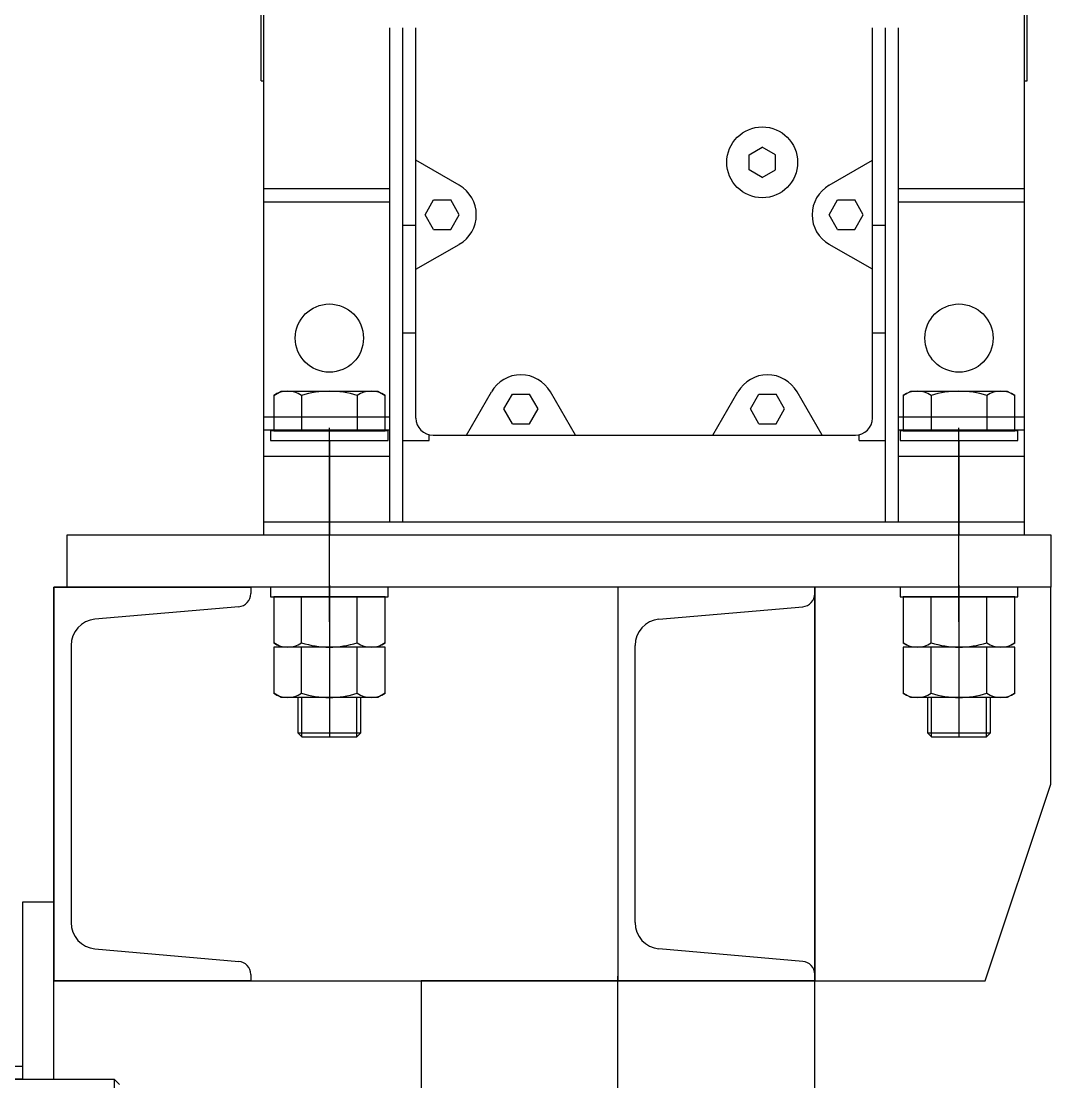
# Model space of a CAD drawing. Header units: millimetres. Extents: x 0 to 356400, y 0 to 68257.
# Drawn here: x 335611.3 to 336003.8, y 51396.1 to 51800.4 of the extents above; entities that cross this region are included whole.
import ezdxf

# ---------------------------------------------------------------- set-up
doc = ezdxf.new("R2010")
doc.units = ezdxf.units.MM
doc.header["$LTSCALE"] = 75
doc.layers.add('8', color=8, linetype='Continuous')
doc.styles.get("Standard").update_dxf_attribs({"font": 'arial.ttf'})

# ---------------------------------------------------------------- blocks, each defined once
blk = doc.blocks.new('G$CFADF2E56')
at = {"layer": '8'}
for p, q in [((1331.83, 21989.04, 0), (1331.83, 22033.5, 0)), ((1332.83, 21816, 0), (1332.83, 22033.5, 0)), ((1622.83, 21816, 0), (1622.83, 22033.5, 0)), ((1623.83, 21989.04, 0), (1623.83, 22033.5, 0)), ((1380.83, 21821, 0), (1380.83, 22009.29, 0)), ((1385.83, 21821, 0), (1385.83, 22009.29, 0)), ((1390.83, 21860.5, 0), (1390.83, 22009.29, 0)), ((1564.83, 21860.5, 0), (1564.83, 22009.29, 0)), ((1569.83, 21821, 0), (1569.83, 22009.29, 0)), ((1574.83, 21821, 0), (1574.83, 22009.29, 0)), ((1331.83, 21989.04, 0), (1332.83, 21989.04, 0)), ((1622.83, 21989.04, 0), (1623.83, 21989.04, 0)), ((1517.83, 21960.89, 0), (1522.83, 21963.77, 0)), ((1527.83, 21960.89, 0), (1522.83, 21963.77, 0)), ((1407.33, 21949.26, 0), (1390.83, 21958.78, 0)), ((1517.83, 21955.11, 0), (1517.83, 21960.89, 0)), ((1527.83, 21955.11, 0), (1527.83, 21960.89, 0)), ((1548.33, 21949.26, 0), (1564.83, 21958.78, 0)), ((1522.83, 21952.23, 0), (1517.83, 21955.11, 0)), ((1522.83, 21952.23, 0), (1527.83, 21955.11, 0)), ((1332.83, 21948, 0), (1380.83, 21948, 0)), ((1574.83, 21948, 0), (1622.83, 21948, 0)), ((1332.83, 21943, 0), (1380.83, 21943, 0)), ((1394.31, 21938, 0), (1397.57, 21943.65, 0)), ((1397.57, 21943.65, 0), (1404.1, 21943.65, 0)), ((1407.36, 21938, 0), (1404.1, 21943.65, 0)), ((1548.31, 21938, 0), (1551.57, 21943.65, 0)), ((1551.57, 21943.65, 0), (1558.1, 21943.65, 0)), ((1561.36, 21938, 0), (1558.1, 21943.65, 0)), ((1574.83, 21943, 0), (1622.83, 21943, 0)), ((1397.57, 21932.35, 0), (1394.31, 21938, 0)), ((1404.1, 21932.35, 0), (1407.36, 21938, 0)), ((1551.57, 21932.35, 0), (1548.31, 21938, 0)), ((1558.1, 21932.35, 0), (1561.36, 21938, 0)), ((1385.83, 21934, 0), (1390.83, 21934, 0)), ((1564.83, 21934, 0), (1569.83, 21934, 0)), ((1397.57, 21932.35, 0), (1404.1, 21932.35, 0)), ((1551.57, 21932.35, 0), (1558.1, 21932.35, 0)), ((1390.83, 21917.22, 0), (1407.33, 21926.74, 0)), ((1564.83, 21917.22, 0), (1548.33, 21926.74, 0)), ((1385.83, 21893, 0), (1390.83, 21893, 0)), ((1564.83, 21893, 0), (1569.83, 21893, 0)), ((1336.59, 21869.16, 0), (1339.43, 21870.8, 0)), ((1336.59, 21869.16, 0), (1336.59, 21855.6, 0)), ((1339.43, 21870.8, 0), (1376.23, 21870.8, 0)), ((1347.21, 21869.16, 0), (1347.21, 21855.6, 0)), ((1368.46, 21869.16, 0), (1368.46, 21855.6, 0)), ((1376.23, 21870.8, 0), (1379.08, 21869.16, 0)), ((1379.08, 21855.6, 0), (1379.08, 21869.16, 0)), ((1410.05, 21854, 0), (1419.58, 21870.5, 0)), ((1424.31, 21864, 0), (1427.57, 21869.65, 0)), ((1427.57, 21869.65, 0), (1434.1, 21869.65, 0)), ((1437.36, 21864, 0), (1434.1, 21869.65, 0)), ((1451.62, 21854, 0), (1442.09, 21870.5, 0)), ((1504.05, 21854, 0), (1513.58, 21870.5, 0)), ((1518.31, 21864, 0), (1521.57, 21869.65, 0)), ((1521.57, 21869.65, 0), (1528.1, 21869.65, 0)), ((1531.36, 21864, 0), (1528.1, 21869.65, 0)), ((1545.62, 21854, 0), (1536.09, 21870.5, 0)), ((1576.59, 21869.16, 0), (1579.43, 21870.8, 0)), ((1576.59, 21869.16, 0), (1576.59, 21855.6, 0)), ((1579.43, 21870.8, 0), (1616.23, 21870.8, 0)), ((1587.21, 21869.16, 0), (1587.21, 21855.6, 0)), ((1608.46, 21869.16, 0), (1608.46, 21855.6, 0)), ((1616.23, 21870.8, 0), (1619.08, 21869.16, 0)), ((1619.08, 21855.6, 0), (1619.08, 21869.16, 0)), ((1332.83, 21861, 0), (1380.83, 21861, 0)), ((1427.57, 21858.35, 0), (1424.31, 21864, 0)), ((1434.1, 21858.35, 0), (1437.36, 21864, 0)), ((1521.57, 21858.35, 0), (1518.31, 21864, 0)), ((1528.1, 21858.35, 0), (1531.36, 21864, 0)), ((1574.83, 21861, 0), (1622.83, 21861, 0)), ((1357.83, 21791.22, 0), (1357.83, 21856.82, 0)), ((1427.57, 21858.35, 0), (1434.1, 21858.35, 0)), ((1521.57, 21858.35, 0), (1528.1, 21858.35, 0)), ((1597.83, 21791.22, 0), (1597.83, 21856.82, 0)), ((1332.83, 21856, 0), (1380.83, 21856, 0)), ((1380.23, 21855.6, 0), (1335.43, 21855.6, 0)), ((1335.43, 21855.6, 0), (1335.43, 21852, 0)), ((1336.59, 21855.6, 0), (1379.08, 21855.6, 0)), ((1380.23, 21852, 0), (1380.23, 21855.6, 0)), ((1395.83, 21852, 0), (1395.83, 21854.18, 0)), ((1397.33, 21854, 0), (1558.33, 21854, 0)), ((1559.83, 21852, 0), (1559.83, 21854.18, 0)), ((1574.83, 21856, 0), (1622.83, 21856, 0)), ((1620.23, 21855.6, 0), (1575.43, 21855.6, 0)), ((1575.43, 21855.6, 0), (1575.43, 21852, 0)), ((1576.59, 21855.6, 0), (1619.08, 21855.6, 0)), ((1620.23, 21852, 0), (1620.23, 21855.6, 0)), ((1335.43, 21852, 0), (1380.23, 21852, 0)), ((1357.83, 21852, 0), (1357.83, 21816, 0)), ((1357.83, 21782.88, 0), (1357.83, 21848.48, 0)), ((1385.83, 21852, 0), (1395.83, 21852, 0)), ((1559.83, 21852, 0), (1569.83, 21852, 0)), ((1575.43, 21852, 0), (1620.23, 21852, 0)), ((1597.83, 21852, 0), (1597.83, 21816, 0)), ((1597.83, 21782.88, 0), (1597.83, 21848.48, 0)), ((1332.83, 21846, 0), (1380.83, 21846, 0)), ((1574.83, 21846, 0), (1622.83, 21846, 0)), ((1332.83, 21821, 0), (1622.83, 21821, 0)), ((1257.83, 21816, 0), (1632.83, 21816, 0)), ((1257.83, 21796, 0), (1257.83, 21816, 0)), ((1332.83, 21816, 0), (1622.83, 21816, 0)), ((1632.83, 21816, 0), (1632.83, 21796, 0)), ((1542.83, 21796, 0), (1252.83, 21796, 0)), ((1252.83, 21796, 0), (1252.83, 21646, 0)), ((1252.83, 21796, 0), (1327.83, 21796, 0)), ((1252.83, 21646, 0), (1252.83, 21796, 0)), ((1632.83, 21796, 0), (1257.83, 21796, 0)), ((1327.83, 21796, 0), (1327.83, 21793.58, 0)), ((1380.23, 21796, 0), (1335.43, 21796, 0)), ((1335.43, 21796, 0), (1335.43, 21792.4, 0)), ((1357.83, 21796.8, 0), (1357.83, 21791.6, 0)), ((1380.23, 21792.4, 0), (1380.23, 21796, 0)), ((1542.83, 21796, 0), (1467.83, 21796, 0)), ((1467.83, 21796, 0), (1467.83, 21646, 0)), ((1542.83, 21796, 0), (1542.83, 21646, 0)), ((1632.83, 21796, 0), (1542.83, 21796, 0)), ((1542.83, 21646, 0), (1542.83, 21796, 0)), ((1542.83, 21793.58, 0), (1542.83, 21796, 0)), ((1620.23, 21796, 0), (1575.43, 21796, 0)), ((1575.43, 21796, 0), (1575.43, 21792.4, 0)), ((1597.83, 21796.8, 0), (1597.83, 21791.6, 0)), ((1620.23, 21792.4, 0), (1620.23, 21796, 0)), ((1632.83, 21721, 0), (1632.83, 21796, 0)), ((1335.43, 21792.4, 0), (1380.23, 21792.4, 0)), ((1379.08, 21792.4, 0), (1336.59, 21792.4, 0)), ((1336.59, 21792.4, 0), (1336.59, 21774.84, 0)), ((1347.21, 21774.84, 0), (1347.21, 21792.4, 0)), ((1357.83, 21793.2, 0), (1357.83, 21738.95, 0)), ((1368.46, 21774.84, 0), (1368.46, 21792.4, 0)), ((1379.08, 21774.84, 0), (1379.08, 21792.4, 0)), ((1575.43, 21792.4, 0), (1620.23, 21792.4, 0)), ((1619.08, 21792.4, 0), (1576.59, 21792.4, 0)), ((1576.59, 21792.4, 0), (1576.59, 21774.84, 0)), ((1587.21, 21774.84, 0), (1587.21, 21792.4, 0)), ((1597.83, 21793.2, 0), (1597.83, 21738.95, 0)), ((1608.46, 21774.84, 0), (1608.46, 21792.4, 0)), ((1619.08, 21774.84, 0), (1619.08, 21792.4, 0)), ((1323.27, 21788.6, 0), (1268.46, 21783.8, 0)), ((1483.46, 21783.8, 0), (1538.27, 21788.6, 0)), ((1259.33, 21773.84, 0), (1259.33, 21668.16, 0)), ((1339.43, 21773.2, 0), (1336.59, 21774.84, 0)), ((1379.08, 21773.2, 0), (1336.59, 21773.2, 0)), ((1336.59, 21773.2, 0), (1336.59, 21755.64, 0)), ((1376.23, 21773.2, 0), (1339.43, 21773.2, 0)), ((1347.21, 21755.64, 0), (1347.21, 21773.2, 0)), ((1368.46, 21755.64, 0), (1368.46, 21773.2, 0)), ((1379.08, 21774.84, 0), (1376.23, 21773.2, 0)), ((1379.08, 21755.64, 0), (1379.08, 21773.2, 0)), ((1474.33, 21668.16, 0), (1474.33, 21773.84, 0)), ((1579.43, 21773.2, 0), (1576.59, 21774.84, 0)), ((1576.59, 21773.2, 0), (1576.59, 21755.64, 0)), ((1619.08, 21773.2, 0), (1576.59, 21773.2, 0)), ((1616.23, 21773.2, 0), (1579.43, 21773.2, 0)), ((1587.21, 21755.64, 0), (1587.21, 21773.2, 0)), ((1608.46, 21755.64, 0), (1608.46, 21773.2, 0)), ((1619.08, 21774.84, 0), (1616.23, 21773.2, 0)), ((1619.08, 21755.64, 0), (1619.08, 21773.2, 0)), ((1339.43, 21754, 0), (1336.59, 21755.64, 0)), ((1379.08, 21755.64, 0), (1376.23, 21754, 0)), ((1579.43, 21754, 0), (1576.59, 21755.64, 0)), ((1619.08, 21755.64, 0), (1616.23, 21754, 0)), ((1376.23, 21754, 0), (1339.43, 21754, 0)), ((1345.83, 21754, 0), (1345.83, 21740.46, 0)), ((1347.35, 21738.95, 0), (1347.35, 21754, 0)), ((1368.32, 21738.95, 0), (1368.32, 21754, 0)), ((1369.83, 21740.46, 0), (1369.83, 21754, 0)), ((1616.23, 21754, 0), (1579.43, 21754, 0)), ((1585.83, 21754, 0), (1585.83, 21740.46, 0)), ((1587.35, 21738.95, 0), (1587.35, 21754, 0)), ((1608.32, 21738.95, 0), (1608.32, 21754, 0)), ((1609.83, 21740.46, 0), (1609.83, 21754, 0)), ((1345.83, 21740.46, 0), (1369.83, 21740.46, 0)), ((1345.83, 21740.46, 0), (1347.35, 21738.95, 0)), ((1368.32, 21738.95, 0), (1369.83, 21740.46, 0)), ((1585.83, 21740.46, 0), (1609.83, 21740.46, 0)), ((1585.83, 21740.46, 0), (1587.35, 21738.95, 0)), ((1608.32, 21738.95, 0), (1609.83, 21740.46, 0)), ((1347.35, 21738.95, 0), (1368.32, 21738.95, 0)), ((1587.35, 21738.95, 0), (1608.32, 21738.95, 0)), ((1607.83, 21646, 0), (1632.83, 21721, 0)), ((1252.83, 21676, 0), (1240.83, 21676, 0)), ((1240.83, 21676, 0), (1240.83, 21608.5, 0)), ((1252.83, 21608.5, 0), (1252.83, 21676, 0)), ((1268.46, 21658.2, 0), (1323.27, 21653.4, 0)), ((1538.27, 21653.4, 0), (1483.46, 21658.2, 0)), ((1327.83, 21648.42, 0), (1327.83, 21646, 0)), ((1467.83, 21263.66, 0), (1467.83, 21647.78, 0)), ((1542.83, 21646, 0), (1542.83, 21648.42, 0)), ((1252.83, 21646, 0), (1542.83, 21646, 0)), ((1327.83, 21646, 0), (1252.83, 21646, 0)), ((1392.83, 21646, 0), (1392.83, 21328, 0)), ((1542.83, 21646, 0), (1392.83, 21646, 0)), ((1467.83, 21646, 0), (1542.83, 21646, 0)), ((1542.83, 21646, 0), (1607.83, 21646, 0)), ((1542.83, 21328, 0), (1542.83, 21646, 0)), ((1230.33, 21613.5, 0), (1240.83, 21613.5, 0)), ((1240.83, 21613.5, 0), (1240.83, 21608.5, 0)), ((1059.83, 21608.5, 0), (1275.83, 21608.5, 0)), ((1240.83, 21608.5, 0), (1230.33, 21608.5, 0)), ((1240.83, 21608.5, 0), (1252.83, 21608.5, 0)), ((1275.83, 21608.5, 0), (1277.83, 21606.5, 0)), ((1275.83, 21608.5, 0), (1275.83, 21533.5, 0))]:
    blk.add_line(p, q, dxfattribs=at)
for centre, radius in [((1522.83, 21958, 0), 13.5), ((1357.83, 21891, 0), 13), ((1597.83, 21891, 0), 13)]:
    blk.add_circle(centre, radius, dxfattribs=at)
for centre, radius, start, end in [((1400.83, 21938, 0), 13, 300, 60), ((1554.83, 21938, 0), 13, 120, 240), ((1430.83, 21864, 0), 13, 30, 150), ((1524.83, 21864, 0), 13, 30, 150), ((1341.9, 21861.4, 0), 9.4, 55.591, 124.409), ((1357.83, 21833.92, 0), 36.8, 73.2199, 106.7801), ((1373.77, 21861.4, 0), 9.4, 55.591, 124.409), ((1581.9, 21861.4, 0), 9.4, 55.591, 124.409), ((1597.83, 21833.92, 0), 36.8, 73.2199, 106.7801), ((1613.77, 21861.4, 0), 9.4, 55.591, 124.409), ((1397.33, 21860.5, 0), 6.5, 180, 270), ((1558.33, 21860.5, 0), 6.5, 270, 0), ((1322.83, 21793.58, 0), 5, 275.0025, 0.0005), ((1537.83, 21793.58, 0), 5, 275.0025, 0.0005), ((1269.33, 21773.84, 0), 10, 95.0025, 180.0005), ((1484.33, 21773.84, 0), 10, 95.0025, 180.0005), ((1341.9, 21782.6, 0), 9.4, 235.591, 304.409), ((1358.09, 21810, 0), 36.8, 252.8014, 269.5998), ((1357.58, 21810, 0), 36.8, 270.4002, 287.1986), ((1373.77, 21782.6, 0), 9.4, 235.591, 304.409), ((1581.9, 21782.6, 0), 9.4, 235.591, 304.409), ((1598.09, 21810, 0), 36.8, 252.8014, 269.5998), ((1597.58, 21810, 0), 36.8, 270.4002, 287.1986), ((1613.77, 21782.6, 0), 9.4, 235.591, 304.409), ((1341.9, 21763.4, 0), 9.4, 235.591, 304.409), ((1358.09, 21790.8, 0), 36.8, 252.8014, 269.5998), ((1357.58, 21790.8, 0), 36.8, 270.4002, 287.1986), ((1373.77, 21763.4, 0), 9.4, 235.591, 304.409), ((1581.9, 21763.4, 0), 9.4, 235.591, 304.409), ((1598.09, 21790.8, 0), 36.8, 252.8014, 269.5998), ((1597.58, 21790.8, 0), 36.8, 270.4002, 287.1986), ((1613.77, 21763.4, 0), 9.4, 235.591, 304.409), ((1269.33, 21668.16, 0), 10, 179.9995, 264.9975), ((1484.33, 21668.16, 0), 10, 179.9995, 264.9975), ((1322.83, 21648.42, 0), 5, 359.9995, 84.9975), ((1537.83, 21648.42, 0), 5, 359.9995, 84.9975)]:
    blk.add_arc(centre, radius, start, end, dxfattribs=at)
at = {"layer": '8', "text_generation_flag": 4, "flags": 1}
for tag, p, rotation in [('NAME', (1084.5, 20324), 180), ('MATERIAL', (1084.5, 20321), 180), ('WEIGHT', (1084.5, 20320), 180), ('ENAME', (1084.5, 20323), 180), ('SPEC', (1084.5, 20322), 180), ('REMARK', (1084.5, 20317), 180), ('MAKER', (1084.5, 20318), 180), ('USER1', (1084.5, 20316), 180), ('PRICE', (1084.5, 20319), 180), ('USER2', (1084.5, 20315), 180), ('USER3', (1084.5, 20314), 180), ('USER4', (1084.5, 20313), 180), ('USER5', (1084.5, 20312), 180), ('QTY', (1084.5, 20311), 180), ('NAME', (525.5, 20272), 270), ('ENAME', (526.5, 20272), 270), ('SPEC', (527.5, 20272), 270), ('MATERIAL', (528.5, 20272), 270), ('WEIGHT', (529.5, 20272), 270), ('PRICE', (530.5, 20272), 270), ('MAKER', (531.5, 20272), 270), ('REMARK', (532.5, 20272), 270), ('USER1', (533.5, 20272), 270), ('USER2', (534.5, 20272), 270), ('USER3', (535.5, 20272), 270), ('USER4', (536.5, 20272), 270), ('USER5', (537.5, 20272), 270), ('QTY', (538.5, 20272), 270), ('ENAME', (504.83, 20248), 180), ('NAME', (504.83, 20249), 180), ('SPEC', (504.83, 20247), 180), ('MATERIAL', (504.83, 20246), 180), ('WEIGHT', (504.83, 20245), 180), ('MAKER', (504.83, 20243), 180), ('PRICE', (504.83, 20244), 180), ('REMARK', (504.83, 20242), 180), ('USER1', (504.83, 20241), 180), ('USER2', (504.83, 20240), 180), ('USER3', (504.83, 20239), 180), ('USER4', (504.83, 20238), 180), ('USER5', (504.83, 20237), 180), ('QTY', (504.83, 20236), 180), ('ENAME', (1084.5, 19423), 180), ('NAME', (1084.5, 19424), 180), ('MATERIAL', (1084.5, 19421), 180), ('WEIGHT', (1084.5, 19420), 180), ('PRICE', (1084.5, 19419), 180), ('SPEC', (1084.5, 19422), 180), ('REMARK', (1084.5, 19417), 180), ('MAKER', (1084.5, 19418), 180), ('USER1', (1084.5, 19416), 180), ('USER2', (1084.5, 19415), 180), ('USER3', (1084.5, 19414), 180), ('USER4', (1084.5, 19413), 180), ('USER5', (1084.5, 19412), 180), ('QTY', (1084.5, 19411), 180), ('NAME', (525.5, 19372), 270), ('ENAME', (526.5, 19372), 270), ('SPEC', (527.5, 19372), 270), ('MATERIAL', (528.5, 19372), 270), ('WEIGHT', (529.5, 19372), 270), ('PRICE', (530.5, 19372), 270), ('MAKER', (531.5, 19372), 270), ('REMARK', (532.5, 19372), 270), ('USER1', (533.5, 19372), 270), ('USER2', (534.5, 19372), 270), ('USER3', (535.5, 19372), 270), ('USER4', (536.5, 19372), 270), ('USER5', (537.5, 19372), 270), ('QTY', (538.5, 19372), 270), ('MATERIAL', (504.83, 19346), 180), ('ENAME', (504.83, 19348), 180), ('NAME', (504.83, 19349), 180), ('SPEC', (504.83, 19347), 180), ('REMARK', (504.83, 19342), 180), ('WEIGHT', (504.83, 19345), 180), ('MAKER', (504.83, 19343), 180), ('PRICE', (504.83, 19344), 180), ('USER4', (504.83, 19338), 180), ('USER1', (504.83, 19341), 180), ('USER2', (504.83, 19340), 180), ('USER3', (504.83, 19339), 180), ('USER5', (504.83, 19337), 180), ('QTY', (504.83, 19336), 180), ('MATERIAL', (1084.5, 18521), 180), ('ENAME', (1084.5, 18523), 180), ('NAME', (1084.5, 18524), 180), ('SPEC', (1084.5, 18522), 180), ('REMARK', (1084.5, 18517), 180), ('WEIGHT', (1084.5, 18520), 180), ('MAKER', (1084.5, 18518), 180), ('PRICE', (1084.5, 18519), 180), ('USER1', (1084.5, 18516), 180), ('USER2', (1084.5, 18515), 180), ('USER3', (1084.5, 18514), 180), ('USER4', (1084.5, 18513), 180), ('USER5', (1084.5, 18512), 180), ('QTY', (1084.5, 18511), 180), ('NAME', (525.5, 18472), 270), ('ENAME', (526.5, 18472), 270), ('SPEC', (527.5, 18472), 270), ('MATERIAL', (528.5, 18472), 270), ('WEIGHT', (529.5, 18472), 270), ('PRICE', (530.5, 18472), 270), ('MAKER', (531.5, 18472), 270), ('REMARK', (532.5, 18472), 270), ('USER1', (533.5, 18472), 270), ('USER2', (534.5, 18472), 270), ('USER3', (535.5, 18472), 270), ('USER4', (536.5, 18472), 270), ('USER5', (537.5, 18472), 270), ('QTY', (538.5, 18472), 270), ('ENAME', (504.83, 18448), 180), ('NAME', (504.83, 18449), 180), ('MATERIAL', (504.83, 18446), 180), ('WEIGHT', (504.83, 18445), 180), ('PRICE', (504.83, 18444), 180), ('SPEC', (504.83, 18447), 180), ('REMARK', (504.83, 18442), 180), ('MAKER', (504.83, 18443), 180), ('USER1', (504.83, 18441), 180), ('USER2', (504.83, 18440), 180), ('USER4', (504.83, 18438), 180), ('USER5', (504.83, 18437), 180), ('USER3', (504.83, 18439), 180), ('QTY', (504.83, 18436), 180), ('NAME', (1084.5, 17624), 180), ('MATERIAL', (1084.5, 17621), 180), ('WEIGHT', (1084.5, 17620), 180), ('ENAME', (1084.5, 17623), 180), ('PRICE', (1084.5, 17619), 180), ('SPEC', (1084.5, 17622), 180), ('REMARK', (1084.5, 17617), 180), ('MAKER', (1084.5, 17618), 180), ('USER1', (1084.5, 17616), 180), ('USER2', (1084.5, 17615), 180), ('USER3', (1084.5, 17614), 180), ('USER4', (1084.5, 17613), 180), ('USER5', (1084.5, 17612), 180), ('QTY', (1084.5, 17611), 180), ('NAME', (525.5, 17572), 270), ('ENAME', (526.5, 17572), 270), ('SPEC', (527.5, 17572), 270), ('MATERIAL', (528.5, 17572), 270), ('WEIGHT', (529.5, 17572), 270), ('PRICE', (530.5, 17572), 270), ('MAKER', (531.5, 17572), 270), ('REMARK', (532.5, 17572), 270), ('USER1', (533.5, 17572), 270), ('USER2', (534.5, 17572), 270), ('USER3', (535.5, 17572), 270), ('USER4', (536.5, 17572), 270), ('USER5', (537.5, 17572), 270), ('QTY', (538.5, 17572), 270), ('ENAME', (504.83, 17548), 180), ('NAME', (504.83, 17549), 180), ('SPEC', (504.83, 17547), 180), ('MATERIAL', (504.83, 17546), 180), ('WEIGHT', (504.83, 17545), 180), ('MAKER', (504.83, 17543), 180), ('PRICE', (504.83, 17544), 180), ('REMARK', (504.83, 17542), 180), ('USER1', (504.83, 17541), 180), ('USER2', (504.83, 17540), 180), ('USER3', (504.83, 17539), 180), ('USER4', (504.83, 17538), 180), ('USER5', (504.83, 17537), 180), ('QTY', (504.83, 17536), 180), ('ENAME', (1084.5, 16723), 180), ('NAME', (1084.5, 16724), 180), ('SPEC', (1084.5, 16722), 180), ('MATERIAL', (1084.5, 16721), 180), ('WEIGHT', (1084.5, 16720), 180), ('MAKER', (1084.5, 16718), 180), ('PRICE', (1084.5, 16719), 180), ('REMARK', (1084.5, 16717), 180), ('USER1', (1084.5, 16716), 180), ('USER2', (1084.5, 16715), 180), ('USER3', (1084.5, 16714), 180), ('USER4', (1084.5, 16713), 180), ('USER5', (1084.5, 16712), 180), ('QTY', (1084.5, 16711), 180), ('NAME', (525.5, 16672), 270), ('ENAME', (526.5, 16672), 270), ('SPEC', (527.5, 16672), 270), ('MATERIAL', (528.5, 16672), 270), ('WEIGHT', (529.5, 16672), 270), ('PRICE', (530.5, 16672), 270), ('MAKER', (531.5, 16672), 270), ('REMARK', (532.5, 16672), 270), ('USER1', (533.5, 16672), 270), ('USER2', (534.5, 16672), 270), ('USER3', (535.5, 16672), 270), ('USER4', (536.5, 16672), 270), ('USER5', (537.5, 16672), 270), ('QTY', (538.5, 16672), 270), ('NAME', (504.83, 16649), 180), ('MATERIAL', (504.83, 16646), 180), ('WEIGHT', (504.83, 16645), 180), ('ENAME', (504.83, 16648), 180), ('SPEC', (504.83, 16647), 180), ('REMARK', (504.83, 16642), 180), ('MAKER', (504.83, 16643), 180), ('USER1', (504.83, 16641), 180), ('PRICE', (504.83, 16644), 180), ('USER4', (504.83, 16638), 180), ('USER5', (504.83, 16637), 180), ('USER2', (504.83, 16640), 180), ('USER3', (504.83, 16639), 180), ('QTY', (504.83, 16636), 180), ('NAME', (1084.5, 15824), 180), ('MATERIAL', (1084.5, 15821), 180), ('WEIGHT', (1084.5, 15820), 180), ('ENAME', (1084.5, 15823), 180), ('SPEC', (1084.5, 15822), 180), ('REMARK', (1084.5, 15817), 180), ('MAKER', (1084.5, 15818), 180), ('USER1', (1084.5, 15816), 180), ('PRICE', (1084.5, 15819), 180), ('USER2', (1084.5, 15815), 180), ('USER3', (1084.5, 15814), 180), ('USER4', (1084.5, 15813), 180), ('USER5', (1084.5, 15812), 180), ('QTY', (1084.5, 15811), 180), ('NAME', (525.5, 15772), 270), ('ENAME', (526.5, 15772), 270), ('SPEC', (527.5, 15772), 270), ('MATERIAL', (528.5, 15772), 270), ('WEIGHT', (529.5, 15772), 270), ('PRICE', (530.5, 15772), 270), ('MAKER', (531.5, 15772), 270), ('REMARK', (532.5, 15772), 270), ('USER1', (533.5, 15772), 270), ('USER2', (534.5, 15772), 270), ('USER3', (535.5, 15772), 270), ('USER4', (536.5, 15772), 270), ('USER5', (537.5, 15772), 270), ('QTY', (538.5, 15772), 270), ('ENAME', (504.83, 15748), 180), ('NAME', (504.83, 15749), 180), ('MATERIAL', (504.83, 15746), 180), ('WEIGHT', (504.83, 15745), 180), ('PRICE', (504.83, 15744), 180), ('SPEC', (504.83, 15747), 180), ('REMARK', (504.83, 15742), 180), ('MAKER', (504.83, 15743), 180), ('USER1', (504.83, 15741), 180), ('USER2', (504.83, 15740), 180), ('USER3', (504.83, 15739), 180), ('USER4', (504.83, 15738), 180), ('USER5', (504.83, 15737), 180), ('QTY', (504.83, 15736), 180), ('ENAME', (1084.5, 14923), 180), ('NAME', (1084.5, 14924), 180), ('MATERIAL', (1084.5, 14921), 180), ('WEIGHT', (1084.5, 14920), 180), ('PRICE', (1084.5, 14919), 180), ('SPEC', (1084.5, 14922), 180), ('REMARK', (1084.5, 14917), 180), ('MAKER', (1084.5, 14918), 180), ('USER1', (1084.5, 14916), 180), ('USER2', (1084.5, 14915), 180), ('USER3', (1084.5, 14914), 180), ('USER4', (1084.5, 14913), 180), ('USER5', (1084.5, 14912), 180), ('QTY', (1084.5, 14911), 180), ('NAME', (525.5, 14872), 270), ('ENAME', (526.5, 14872), 270), ('SPEC', (527.5, 14872), 270), ('MATERIAL', (528.5, 14872), 270), ('WEIGHT', (529.5, 14872), 270), ('PRICE', (530.5, 14872), 270), ('MAKER', (531.5, 14872), 270), ('REMARK', (532.5, 14872), 270), ('USER1', (533.5, 14872), 270), ('USER2', (534.5, 14872), 270), ('USER3', (535.5, 14872), 270), ('USER4', (536.5, 14872), 270), ('USER5', (537.5, 14872), 270), ('QTY', (538.5, 14872), 270), ('MATERIAL', (504.83, 14846), 180), ('ENAME', (504.83, 14848), 180), ('NAME', (504.83, 14849), 180), ('SPEC', (504.83, 14847), 180), ('REMARK', (504.83, 14842), 180), ('WEIGHT', (504.83, 14845), 180), ('MAKER', (504.83, 14843), 180), ('PRICE', (504.83, 14844), 180), ('USER4', (504.83, 14838), 180), ('USER1', (504.83, 14841), 180), ('USER2', (504.83, 14840), 180), ('USER3', (504.83, 14839), 180), ('USER5', (504.83, 14837), 180), ('QTY', (504.83, 14836), 180), ('MATERIAL', (1084.5, 14021), 180), ('ENAME', (1084.5, 14023), 180), ('NAME', (1084.5, 14024), 180), ('SPEC', (1084.5, 14022), 180), ('REMARK', (1084.5, 14017), 180), ('WEIGHT', (1084.5, 14020), 180), ('MAKER', (1084.5, 14018), 180), ('PRICE', (1084.5, 14019), 180), ('USER1', (1084.5, 14016), 180), ('USER2', (1084.5, 14015), 180), ('USER3', (1084.5, 14014), 180), ('USER4', (1084.5, 14013), 180), ('USER5', (1084.5, 14012), 180), ('QTY', (1084.5, 14011), 180), ('NAME', (525.5, 13972), 270), ('ENAME', (526.5, 13972), 270), ('SPEC', (527.5, 13972), 270), ('MATERIAL', (528.5, 13972), 270), ('WEIGHT', (529.5, 13972), 270), ('PRICE', (530.5, 13972), 270), ('MAKER', (531.5, 13972), 270), ('REMARK', (532.5, 13972), 270), ('USER1', (533.5, 13972), 270), ('USER2', (534.5, 13972), 270), ('USER3', (535.5, 13972), 270), ('USER4', (536.5, 13972), 270), ('USER5', (537.5, 13972), 270), ('QTY', (538.5, 13972), 270), ('ENAME', (504.83, 13948), 180), ('NAME', (504.83, 13949), 180), ('MATERIAL', (504.83, 13946), 180), ('WEIGHT', (504.83, 13945), 180), ('PRICE', (504.83, 13944), 180), ('SPEC', (504.83, 13947), 180), ('REMARK', (504.83, 13942), 180), ('MAKER', (504.83, 13943), 180), ('USER1', (504.83, 13941), 180), ('USER2', (504.83, 13940), 180), ('USER4', (504.83, 13938), 180), ('USER5', (504.83, 13937), 180), ('USER3', (504.83, 13939), 180), ('QTY', (504.83, 13936), 180), ('ENAME', (1084.5, 12323), 180), ('NAME', (1084.5, 12324), 180), ('MATERIAL', (1084.5, 12321), 180), ('WEIGHT', (1084.5, 12320), 180), ('PRICE', (1084.5, 12319), 180), ('SPEC', (1084.5, 12322), 180), ('REMARK', (1084.5, 12317), 180), ('MAKER', (1084.5, 12318), 180), ('USER1', (1084.5, 12316), 180), ('USER2', (1084.5, 12315), 180), ('USER3', (1084.5, 12314), 180), ('USER4', (1084.5, 12313), 180), ('USER5', (1084.5, 12312), 180), ('QTY', (1084.5, 12311), 180), ('NAME', (525.5, 12272), 270), ('ENAME', (526.5, 12272), 270), ('SPEC', (527.5, 12272), 270), ('MATERIAL', (528.5, 12272), 270), ('WEIGHT', (529.5, 12272), 270), ('PRICE', (530.5, 12272), 270), ('MAKER', (531.5, 12272), 270), ('REMARK', (532.5, 12272), 270), ('USER1', (533.5, 12272), 270), ('USER2', (534.5, 12272), 270), ('USER3', (535.5, 12272), 270), ('USER4', (536.5, 12272), 270), ('USER5', (537.5, 12272), 270), ('QTY', (538.5, 12272), 270), ('MATERIAL', (504.83, 12246), 180), ('ENAME', (504.83, 12248), 180), ('NAME', (504.83, 12249), 180), ('SPEC', (504.83, 12247), 180), ('REMARK', (504.83, 12242), 180), ('WEIGHT', (504.83, 12245), 180), ('MAKER', (504.83, 12243), 180), ('PRICE', (504.83, 12244), 180), ('USER4', (504.83, 12238), 180), ('USER1', (504.83, 12241), 180), ('USER2', (504.83, 12240), 180), ('USER3', (504.83, 12239), 180), ('USER5', (504.83, 12237), 180), ('QTY', (504.83, 12236), 180), ('MATERIAL', (1084.5, 10621), 180), ('ENAME', (1084.5, 10623), 180), ('NAME', (1084.5, 10624), 180), ('SPEC', (1084.5, 10622), 180), ('REMARK', (1084.5, 10617), 180), ('WEIGHT', (1084.5, 10620), 180), ('MAKER', (1084.5, 10618), 180), ('PRICE', (1084.5, 10619), 180), ('USER1', (1084.5, 10616), 180), ('USER2', (1084.5, 10615), 180), ('USER3', (1084.5, 10614), 180), ('USER4', (1084.5, 10613), 180), ('USER5', (1084.5, 10612), 180), ('QTY', (1084.5, 10611), 180), ('NAME', (525.5, 10572), 270), ('ENAME', (526.5, 10572), 270), ('SPEC', (527.5, 10572), 270), ('MATERIAL', (528.5, 10572), 270), ('WEIGHT', (529.5, 10572), 270), ('PRICE', (530.5, 10572), 270), ('MAKER', (531.5, 10572), 270), ('REMARK', (532.5, 10572), 270), ('USER1', (533.5, 10572), 270), ('USER2', (534.5, 10572), 270), ('USER3', (535.5, 10572), 270), ('USER4', (536.5, 10572), 270), ('USER5', (537.5, 10572), 270), ('QTY', (538.5, 10572), 270), ('ENAME', (504.83, 10548), 180), ('NAME', (504.83, 10549), 180), ('MATERIAL', (504.83, 10546), 180), ('WEIGHT', (504.83, 10545), 180), ('PRICE', (504.83, 10544), 180), ('SPEC', (504.83, 10547), 180), ('REMARK', (504.83, 10542), 180), ('MAKER', (504.83, 10543), 180), ('USER1', (504.83, 10541), 180), ('USER2', (504.83, 10540), 180), ('USER4', (504.83, 10538), 180), ('USER5', (504.83, 10537), 180), ('USER3', (504.83, 10539), 180), ('QTY', (504.83, 10536), 180), ('ENAME', (1084.5, 8923), 180), ('NAME', (1084.5, 8924), 180), ('MATERIAL', (1084.5, 8921), 180), ('WEIGHT', (1084.5, 8920), 180), ('PRICE', (1084.5, 8919), 180), ('SPEC', (1084.5, 8922), 180), ('REMARK', (1084.5, 8917), 180), ('MAKER', (1084.5, 8918), 180), ('USER1', (1084.5, 8916), 180), ('USER2', (1084.5, 8915), 180), ('USER3', (1084.5, 8914), 180), ('USER4', (1084.5, 8913), 180), ('USER5', (1084.5, 8912), 180), ('QTY', (1084.5, 8911), 180), ('NAME', (525.5, 8872), 270), ('ENAME', (526.5, 8872), 270), ('SPEC', (527.5, 8872), 270), ('MATERIAL', (528.5, 8872), 270), ('WEIGHT', (529.5, 8872), 270), ('PRICE', (530.5, 8872), 270), ('MAKER', (531.5, 8872), 270), ('REMARK', (532.5, 8872), 270), ('USER1', (533.5, 8872), 270), ('USER2', (534.5, 8872), 270), ('USER3', (535.5, 8872), 270), ('USER4', (536.5, 8872), 270), ('USER5', (537.5, 8872), 270), ('QTY', (538.5, 8872), 270), ('MATERIAL', (504.83, 8846), 180), ('ENAME', (504.83, 8848), 180), ('NAME', (504.83, 8849), 180), ('SPEC', (504.83, 8847), 180), ('REMARK', (504.83, 8842), 180), ('WEIGHT', (504.83, 8845), 180), ('MAKER', (504.83, 8843), 180), ('PRICE', (504.83, 8844), 180), ('USER4', (504.83, 8838), 180), ('USER1', (504.83, 8841), 180), ('USER2', (504.83, 8840), 180), ('USER3', (504.83, 8839), 180), ('USER5', (504.83, 8837), 180), ('QTY', (504.83, 8836), 180), ('MATERIAL', (1084.5, 7221), 180), ('ENAME', (1084.5, 7223), 180), ('NAME', (1084.5, 7224), 180), ('SPEC', (1084.5, 7222), 180), ('REMARK', (1084.5, 7217), 180), ('WEIGHT', (1084.5, 7220), 180), ('MAKER', (1084.5, 7218), 180), ('PRICE', (1084.5, 7219), 180), ('USER1', (1084.5, 7216), 180), ('USER2', (1084.5, 7215), 180), ('USER3', (1084.5, 7214), 180), ('USER4', (1084.5, 7213), 180), ('USER5', (1084.5, 7212), 180), ('QTY', (1084.5, 7211), 180), ('NAME', (525.5, 7172), 270), ('ENAME', (526.5, 7172), 270), ('SPEC', (527.5, 7172), 270), ('MATERIAL', (528.5, 7172), 270), ('WEIGHT', (529.5, 7172), 270), ('PRICE', (530.5, 7172), 270), ('MAKER', (531.5, 7172), 270), ('REMARK', (532.5, 7172), 270), ('USER1', (533.5, 7172), 270), ('USER2', (534.5, 7172), 270), ('USER3', (535.5, 7172), 270), ('USER4', (536.5, 7172), 270), ('USER5', (537.5, 7172), 270), ('QTY', (538.5, 7172), 270), ('ENAME', (504.83, 7148), 180), ('NAME', (504.83, 7149), 180), ('MATERIAL', (504.83, 7146), 180), ('WEIGHT', (504.83, 7145), 180), ('PRICE', (504.83, 7144), 180), ('SPEC', (504.83, 7147), 180), ('REMARK', (504.83, 7142), 180), ('MAKER', (504.83, 7143), 180), ('USER1', (504.83, 7141), 180), ('USER2', (504.83, 7140), 180), ('USER4', (504.83, 7138), 180), ('USER5', (504.83, 7137), 180), ('USER3', (504.83, 7139), 180), ('QTY', (504.83, 7136), 180), ('ENAME', (1084.5, 5523), 180), ('NAME', (1084.5, 5524), 180), ('MATERIAL', (1084.5, 5521), 180), ('WEIGHT', (1084.5, 5520), 180), ('PRICE', (1084.5, 5519), 180), ('SPEC', (1084.5, 5522), 180), ('REMARK', (1084.5, 5517), 180), ('MAKER', (1084.5, 5518), 180), ('USER1', (1084.5, 5516), 180), ('USER2', (1084.5, 5515), 180), ('USER3', (1084.5, 5514), 180), ('USER4', (1084.5, 5513), 180), ('USER5', (1084.5, 5512), 180), ('QTY', (1084.5, 5511), 180), ('NAME', (525.5, 5472), 270), ('ENAME', (526.5, 5472), 270), ('SPEC', (527.5, 5472), 270), ('MATERIAL', (528.5, 5472), 270), ('WEIGHT', (529.5, 5472), 270), ('PRICE', (530.5, 5472), 270), ('MAKER', (531.5, 5472), 270), ('REMARK', (532.5, 5472), 270), ('USER1', (533.5, 5472), 270), ('USER2', (534.5, 5472), 270), ('USER3', (535.5, 5472), 270), ('USER4', (536.5, 5472), 270), ('USER5', (537.5, 5472), 270), ('QTY', (538.5, 5472), 270), ('MATERIAL', (504.83, 5446), 180), ('ENAME', (504.83, 5448), 180), ('NAME', (504.83, 5449), 180), ('SPEC', (504.83, 5447), 180), ('REMARK', (504.83, 5442), 180), ('WEIGHT', (504.83, 5445), 180), ('MAKER', (504.83, 5443), 180), ('PRICE', (504.83, 5444), 180), ('USER4', (504.83, 5438), 180), ('USER1', (504.83, 5441), 180), ('USER2', (504.83, 5440), 180), ('USER3', (504.83, 5439), 180), ('USER5', (504.83, 5437), 180), ('QTY', (504.83, 5436), 180), ('MATERIAL', (1084.5, 3821), 180), ('ENAME', (1084.5, 3823), 180), ('NAME', (1084.5, 3824), 180), ('SPEC', (1084.5, 3822), 180), ('REMARK', (1084.5, 3817), 180), ('WEIGHT', (1084.5, 3820), 180), ('MAKER', (1084.5, 3818), 180), ('PRICE', (1084.5, 3819), 180), ('USER1', (1084.5, 3816), 180), ('USER2', (1084.5, 3815), 180), ('USER3', (1084.5, 3814), 180), ('USER4', (1084.5, 3813), 180), ('USER5', (1084.5, 3812), 180), ('QTY', (1084.5, 3811), 180), ('NAME', (525.5, 3772), 270), ('ENAME', (526.5, 3772), 270), ('SPEC', (527.5, 3772), 270), ('MATERIAL', (528.5, 3772), 270), ('WEIGHT', (529.5, 3772), 270), ('PRICE', (530.5, 3772), 270), ('MAKER', (531.5, 3772), 270), ('REMARK', (532.5, 3772), 270), ('USER1', (533.5, 3772), 270), ('USER2', (534.5, 3772), 270), ('USER3', (535.5, 3772), 270), ('USER4', (536.5, 3772), 270), ('USER5', (537.5, 3772), 270), ('QTY', (538.5, 3772), 270), ('ENAME', (504.83, 3748), 180), ('NAME', (504.83, 3749), 180), ('MATERIAL', (504.83, 3746), 180), ('WEIGHT', (504.83, 3745), 180), ('PRICE', (504.83, 3744), 180), ('SPEC', (504.83, 3747), 180), ('REMARK', (504.83, 3742), 180), ('MAKER', (504.83, 3743), 180), ('USER1', (504.83, 3741), 180), ('USER2', (504.83, 3740), 180), ('USER4', (504.83, 3738), 180), ('USER5', (504.83, 3737), 180), ('USER3', (504.83, 3739), 180), ('QTY', (504.83, 3736), 180), ('ENAME', (1084.5, 2123), 180), ('NAME', (1084.5, 2124), 180), ('MATERIAL', (1084.5, 2121), 180), ('WEIGHT', (1084.5, 2120), 180), ('PRICE', (1084.5, 2119), 180), ('SPEC', (1084.5, 2122), 180), ('REMARK', (1084.5, 2117), 180), ('MAKER', (1084.5, 2118), 180), ('USER1', (1084.5, 2116), 180), ('USER2', (1084.5, 2115), 180), ('USER3', (1084.5, 2114), 180), ('USER4', (1084.5, 2113), 180), ('USER5', (1084.5, 2112), 180), ('QTY', (1084.5, 2111), 180), ('NAME', (525.5, 2072), 270), ('ENAME', (526.5, 2072), 270), ('SPEC', (527.5, 2072), 270), ('MATERIAL', (528.5, 2072), 270), ('WEIGHT', (529.5, 2072), 270), ('PRICE', (530.5, 2072), 270), ('MAKER', (531.5, 2072), 270), ('REMARK', (532.5, 2072), 270), ('USER1', (533.5, 2072), 270), ('USER2', (534.5, 2072), 270), ('USER3', (535.5, 2072), 270), ('USER4', (536.5, 2072), 270), ('USER5', (537.5, 2072), 270), ('QTY', (538.5, 2072), 270), ('MATERIAL', (504.83, 2046), 180), ('ENAME', (504.83, 2048), 180), ('NAME', (504.83, 2049), 180), ('SPEC', (504.83, 2047), 180), ('REMARK', (504.83, 2042), 180), ('WEIGHT', (504.83, 2045), 180), ('MAKER', (504.83, 2043), 180), ('PRICE', (504.83, 2044), 180), ('USER4', (504.83, 2038), 180), ('USER1', (504.83, 2041), 180), ('USER2', (504.83, 2040), 180), ('USER3', (504.83, 2039), 180), ('USER5', (504.83, 2037), 180), ('QTY', (504.83, 2036), 180), ('MATERIAL', (1084.5, 421), 180), ('ENAME', (1084.5, 423), 180), ('NAME', (1084.5, 424), 180), ('SPEC', (1084.5, 422), 180), ('REMARK', (1084.5, 417), 180), ('WEIGHT', (1084.5, 420), 180), ('MAKER', (1084.5, 418), 180), ('PRICE', (1084.5, 419), 180), ('USER1', (1084.5, 416), 180), ('USER2', (1084.5, 415), 180), ('USER3', (1084.5, 414), 180), ('USER4', (1084.5, 413), 180), ('USER5', (1084.5, 412), 180), ('QTY', (1084.5, 411), 180), ('NAME', (525.5, 372), 270), ('ENAME', (526.5, 372), 270), ('SPEC', (527.5, 372), 270), ('MATERIAL', (528.5, 372), 270), ('WEIGHT', (529.5, 372), 270), ('PRICE', (530.5, 372), 270), ('MAKER', (531.5, 372), 270), ('REMARK', (532.5, 372), 270), ('USER1', (533.5, 372), 270), ('USER2', (534.5, 372), 270), ('USER3', (535.5, 372), 270), ('USER4', (536.5, 372), 270), ('USER5', (537.5, 372), 270), ('QTY', (538.5, 372), 270), ('ENAME', (504.83, 348), 180), ('NAME', (504.83, 349), 180), ('MATERIAL', (504.83, 346), 180), ('WEIGHT', (504.83, 345), 180), ('PRICE', (504.83, 344), 180), ('SPEC', (504.83, 347), 180), ('REMARK', (504.83, 342), 180), ('MAKER', (504.83, 343), 180), ('USER1', (504.83, 341), 180), ('USER2', (504.83, 340), 180), ('USER4', (504.83, 338), 180), ('USER5', (504.83, 337), 180), ('USER3', (504.83, 339), 180), ('QTY', (504.83, 336), 180)]:
    blk.add_attdef(tag, p, '', height=0.25, rotation=rotation, dxfattribs=at)
at = {"layer": '8', "flags": 1}
for tag, p in [('SPEC', (1830.83, 20247)), ('NAME', (1830.83, 20249)), ('ENAME', (1830.83, 20248)), ('WEIGHT', (1830.83, 20245)), ('MATERIAL', (1830.83, 20246)), ('PRICE', (1830.83, 20244)), ('MAKER', (1830.83, 20243)), ('REMARK', (1830.83, 20242)), ('USER1', (1830.83, 20241)), ('USER2', (1830.83, 20240)), ('USER3', (1830.83, 20239)), ('QTY', (1830.83, 20236)), ('USER4', (1830.83, 20238)), ('USER5', (1830.83, 20237)), ('SPEC', (1830.83, 19347)), ('NAME', (1830.83, 19349)), ('ENAME', (1830.83, 19348)), ('MATERIAL', (1830.83, 19346)), ('WEIGHT', (1830.83, 19345)), ('PRICE', (1830.83, 19344)), ('MAKER', (1830.83, 19343)), ('REMARK', (1830.83, 19342)), ('USER1', (1830.83, 19341)), ('USER2', (1830.83, 19340)), ('USER3', (1830.83, 19339)), ('USER4', (1830.83, 19338)), ('QTY', (1830.83, 19336)), ('USER5', (1830.83, 19337)), ('NAME', (1830.83, 18449)), ('ENAME', (1830.83, 18448)), ('WEIGHT', (1830.83, 18445)), ('SPEC', (1830.83, 18447)), ('MATERIAL', (1830.83, 18446)), ('PRICE', (1830.83, 18444)), ('MAKER', (1830.83, 18443)), ('REMARK', (1830.83, 18442)), ('USER1', (1830.83, 18441)), ('USER2', (1830.83, 18440)), ('QTY', (1830.83, 18436)), ('USER3', (1830.83, 18439)), ('USER4', (1830.83, 18438)), ('USER5', (1830.83, 18437)), ('SPEC', (1830.83, 17547)), ('NAME', (1830.83, 17549)), ('ENAME', (1830.83, 17548)), ('WEIGHT', (1830.83, 17545)), ('MATERIAL', (1830.83, 17546)), ('PRICE', (1830.83, 17544)), ('MAKER', (1830.83, 17543)), ('REMARK', (1830.83, 17542)), ('USER1', (1830.83, 17541)), ('USER2', (1830.83, 17540)), ('USER3', (1830.83, 17539)), ('QTY', (1830.83, 17536)), ('USER4', (1830.83, 17538)), ('USER5', (1830.83, 17537)), ('NAME', (1830.83, 16649)), ('WEIGHT', (1830.83, 16645)), ('SPEC', (1830.83, 16647)), ('ENAME', (1830.83, 16648)), ('MATERIAL', (1830.83, 16646)), ('PRICE', (1830.83, 16644)), ('MAKER', (1830.83, 16643)), ('REMARK', (1830.83, 16642)), ('USER1', (1830.83, 16641)), ('USER2', (1830.83, 16640)), ('USER3', (1830.83, 16639)), ('USER4', (1830.83, 16638)), ('USER5', (1830.83, 16637)), ('QTY', (1830.83, 16636)), ('NAME', (1830.83, 15749)), ('ENAME', (1830.83, 15748)), ('WEIGHT', (1830.83, 15745)), ('SPEC', (1830.83, 15747)), ('MATERIAL', (1830.83, 15746)), ('PRICE', (1830.83, 15744)), ('MAKER', (1830.83, 15743)), ('REMARK', (1830.83, 15742)), ('USER1', (1830.83, 15741)), ('USER2', (1830.83, 15740)), ('USER3', (1830.83, 15739)), ('QTY', (1830.83, 15736)), ('USER4', (1830.83, 15738)), ('USER5', (1830.83, 15737)), ('SPEC', (1830.83, 14847)), ('NAME', (1830.83, 14849)), ('ENAME', (1830.83, 14848)), ('MATERIAL', (1830.83, 14846)), ('WEIGHT', (1830.83, 14845)), ('PRICE', (1830.83, 14844)), ('MAKER', (1830.83, 14843)), ('REMARK', (1830.83, 14842)), ('USER1', (1830.83, 14841)), ('USER2', (1830.83, 14840)), ('USER3', (1830.83, 14839)), ('USER4', (1830.83, 14838)), ('QTY', (1830.83, 14836)), ('USER5', (1830.83, 14837)), ('NAME', (1830.83, 13949)), ('ENAME', (1830.83, 13948)), ('WEIGHT', (1830.83, 13945)), ('SPEC', (1830.83, 13947)), ('MATERIAL', (1830.83, 13946)), ('PRICE', (1830.83, 13944)), ('MAKER', (1830.83, 13943)), ('REMARK', (1830.83, 13942)), ('USER1', (1830.83, 13941)), ('USER2', (1830.83, 13940)), ('QTY', (1830.83, 13936)), ('USER3', (1830.83, 13939)), ('USER4', (1830.83, 13938)), ('USER5', (1830.83, 13937)), ('SPEC', (1830.83, 12247)), ('NAME', (1830.83, 12249)), ('ENAME', (1830.83, 12248)), ('MATERIAL', (1830.83, 12246)), ('WEIGHT', (1830.83, 12245)), ('PRICE', (1830.83, 12244)), ('MAKER', (1830.83, 12243)), ('REMARK', (1830.83, 12242)), ('USER1', (1830.83, 12241)), ('USER2', (1830.83, 12240)), ('USER3', (1830.83, 12239)), ('USER4', (1830.83, 12238)), ('QTY', (1830.83, 12236)), ('USER5', (1830.83, 12237)), ('NAME', (1830.83, 10549)), ('ENAME', (1830.83, 10548)), ('WEIGHT', (1830.83, 10545)), ('SPEC', (1830.83, 10547)), ('MATERIAL', (1830.83, 10546)), ('PRICE', (1830.83, 10544)), ('MAKER', (1830.83, 10543)), ('REMARK', (1830.83, 10542)), ('USER1', (1830.83, 10541)), ('USER2', (1830.83, 10540)), ('QTY', (1830.83, 10536)), ('USER3', (1830.83, 10539)), ('USER4', (1830.83, 10538)), ('USER5', (1830.83, 10537)), ('SPEC', (1830.83, 8847)), ('NAME', (1830.83, 8849)), ('ENAME', (1830.83, 8848)), ('MATERIAL', (1830.83, 8846)), ('WEIGHT', (1830.83, 8845)), ('PRICE', (1830.83, 8844)), ('MAKER', (1830.83, 8843)), ('REMARK', (1830.83, 8842)), ('USER1', (1830.83, 8841)), ('USER2', (1830.83, 8840)), ('USER3', (1830.83, 8839)), ('USER4', (1830.83, 8838)), ('QTY', (1830.83, 8836)), ('USER5', (1830.83, 8837)), ('NAME', (1830.83, 7149)), ('ENAME', (1830.83, 7148)), ('WEIGHT', (1830.83, 7145)), ('SPEC', (1830.83, 7147)), ('MATERIAL', (1830.83, 7146)), ('PRICE', (1830.83, 7144)), ('MAKER', (1830.83, 7143)), ('REMARK', (1830.83, 7142)), ('USER1', (1830.83, 7141)), ('USER2', (1830.83, 7140)), ('QTY', (1830.83, 7136)), ('USER3', (1830.83, 7139)), ('USER4', (1830.83, 7138)), ('USER5', (1830.83, 7137)), ('SPEC', (1830.83, 5447)), ('NAME', (1830.83, 5449)), ('ENAME', (1830.83, 5448)), ('MATERIAL', (1830.83, 5446)), ('WEIGHT', (1830.83, 5445)), ('PRICE', (1830.83, 5444)), ('MAKER', (1830.83, 5443)), ('REMARK', (1830.83, 5442)), ('USER1', (1830.83, 5441)), ('USER2', (1830.83, 5440)), ('USER3', (1830.83, 5439)), ('USER4', (1830.83, 5438)), ('QTY', (1830.83, 5436)), ('USER5', (1830.83, 5437)), ('NAME', (1830.83, 3749)), ('ENAME', (1830.83, 3748)), ('WEIGHT', (1830.83, 3745)), ('SPEC', (1830.83, 3747)), ('MATERIAL', (1830.83, 3746)), ('PRICE', (1830.83, 3744)), ('MAKER', (1830.83, 3743)), ('REMARK', (1830.83, 3742)), ('USER1', (1830.83, 3741)), ('USER2', (1830.83, 3740)), ('QTY', (1830.83, 3736)), ('USER3', (1830.83, 3739)), ('USER4', (1830.83, 3738)), ('USER5', (1830.83, 3737)), ('SPEC', (1830.83, 2047)), ('NAME', (1830.83, 2049)), ('ENAME', (1830.83, 2048)), ('MATERIAL', (1830.83, 2046)), ('WEIGHT', (1830.83, 2045)), ('PRICE', (1830.83, 2044)), ('MAKER', (1830.83, 2043)), ('REMARK', (1830.83, 2042)), ('USER1', (1830.83, 2041)), ('USER2', (1830.83, 2040)), ('USER3', (1830.83, 2039)), ('USER4', (1830.83, 2038)), ('QTY', (1830.83, 2036)), ('USER5', (1830.83, 2037)), ('NAME', (1830.83, 349)), ('ENAME', (1830.83, 348)), ('WEIGHT', (1830.83, 345)), ('SPEC', (1830.83, 347)), ('MATERIAL', (1830.83, 346)), ('PRICE', (1830.83, 344)), ('MAKER', (1830.83, 343)), ('REMARK', (1830.83, 342)), ('USER1', (1830.83, 341)), ('USER2', (1830.83, 340)), ('QTY', (1830.83, 336)), ('USER3', (1830.83, 339)), ('USER4', (1830.83, 338)), ('USER5', (1830.83, 337))]:
    blk.add_attdef(tag, p, '', height=0.25, dxfattribs=at)

msp = doc.modelspace()

# ---------------------------------------------------------------- block references
msp.add_blockref('G$CFADF2E56', (334370.93, 29788.64, 0))

doc.saveas('drawing.dxf')
